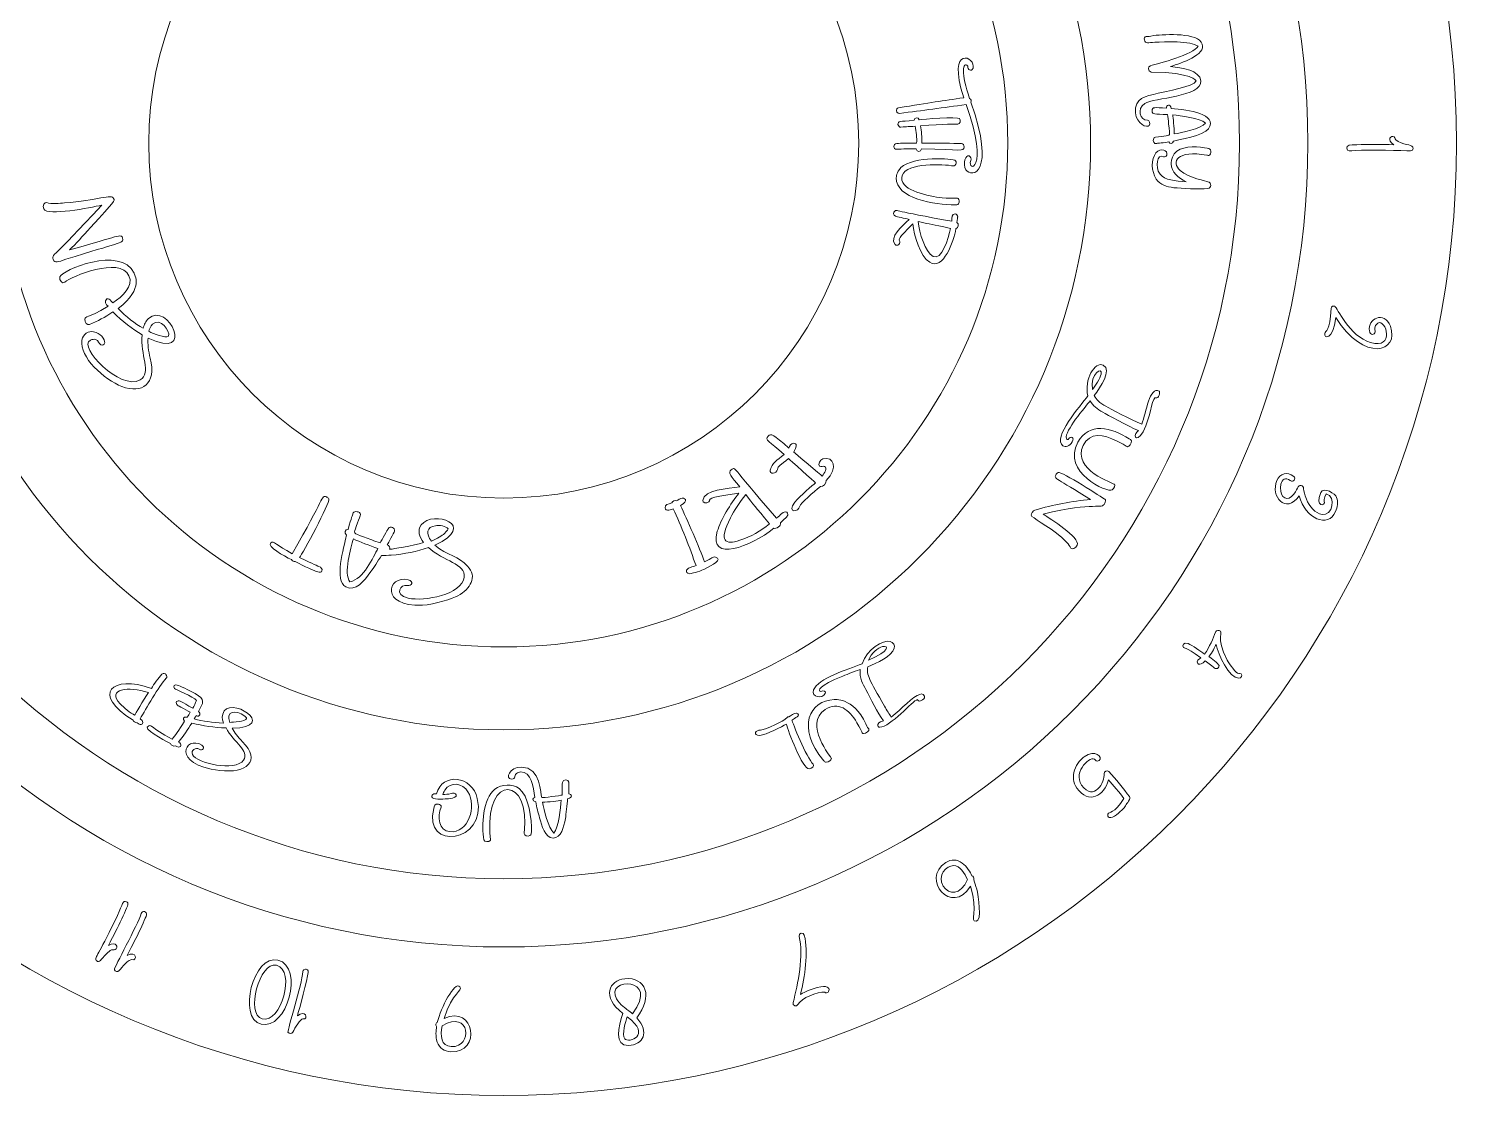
# Model space of a CAD drawing. Header units: inches. Extents: x -0.3 to 23.3, y -0.9 to 8.7.
# Drawn here: x 6.91 to 12.22, y 0.45 to 4.42 of the extents above; entities that cross this region are included whole.
import ezdxf

# ---------------------------------------------------------------- set-up
doc = ezdxf.new("R2010")
doc.units = ezdxf.units.IN
doc.header["$MEASUREMENT"] = 0
doc.layers.add('_U+0421_U+043B_U+043E_U+0439 1', color=7, linetype='Continuous')

msp = doc.modelspace()

# ---------------------------------------------------------------- linework, layer by layer
at = {"layer": '_U+0421_U+043B_U+043E_U+0439 1', "color": 1, "lineweight": 9, "true_color": 0xff0000}
for points in [[(8.6736, 0.4486), (6.7194, 0.4486), (5.1292, 2.0389), (5.1292, 3.9931), (5.1292, 5.9472), (6.7194, 7.5375), (8.6736, 7.5375), (10.6278, 7.5375), (12.2181, 5.9472), (12.2181, 3.9931), (12.2181, 2.0389), (10.6278, 0.4486), (8.6736, 0.4486)], [(8.6736, 6.9847), (7.0236, 6.9847), (5.6819, 5.6431), (5.6819, 3.9931), (5.6819, 2.3431), (7.0236, 1.0014), (8.6736, 1.0014), (10.3236, 1.0014), (11.6653, 2.3431), (11.6653, 3.9931), (11.6653, 5.6431), (10.3236, 6.9847), (8.6736, 6.9847)], [(8.6736, 1.2556), (7.1639, 1.2556), (5.9361, 2.4833), (5.9361, 3.9931), (5.9361, 5.5028), (7.1639, 6.7306), (8.6736, 6.7306), (10.1833, 6.7306), (11.4111, 5.5028), (11.4111, 3.9931), (11.4111, 2.4833), (10.1833, 1.2556), (8.6736, 1.2556)], [(8.6736, 6.1764), (7.4694, 6.1764), (6.4903, 5.1972), (6.4903, 3.9931), (6.4903, 2.7889), (7.4694, 1.8097), (8.6736, 1.8097), (9.8778, 1.8097), (10.8569, 2.7889), (10.8569, 3.9931), (10.8569, 5.1972), (9.8778, 6.1764), (8.6736, 6.1764)], [(8.6736, 2.1181), (7.6403, 2.1181), (6.7986, 2.9597), (6.7986, 3.9931), (6.7986, 5.0264), (7.6403, 5.8681), (8.6736, 5.8681), (9.7069, 5.8681), (10.5486, 5.0264), (10.5486, 3.9931), (10.5486, 2.9597), (9.7069, 2.1181), (8.6736, 2.1181)], [(8.6736, 5.3139), (7.9444, 5.3139), (7.3528, 4.7208), (7.3528, 3.9931), (7.3528, 3.2653), (7.9458, 2.6722), (8.6736, 2.6722), (9.4028, 2.6722), (9.9944, 3.2653), (9.9944, 3.9931), (9.9944, 4.7208), (9.4028, 5.3139), (8.6736, 5.3139)]]:
    msp.add_open_spline(points, degree=3, knots=[0, 0, 0, 0, 1, 1, 1, 2, 2, 2, 3, 3, 3, 4, 4, 4, 4], dxfattribs=at)
at = {"layer": '_U+0421_U+043B_U+043E_U+0439 1', "lineweight": 0}
for points, knots in [([(10.4069, 4.1597), (10.3736, 4.2528), (10.3819, 4.3014), (10.4, 4.2806), (10.3972, 4.2667), (10.4139, 4.2583), (10.4194, 4.2722), (10.4333, 4.3139), (10.3194, 4.3653), (10.3847, 4.1625), (10.3056, 4.1514), (10.2625, 4.1444), (10.1417, 4.125), (10.1389, 4.125), (10.1375, 4.1236), (10.1361, 4.1208), (10.1306, 4.1125), (10.1389, 4.1028), (10.1458, 4.1042), (10.2333, 4.1153), (10.3069, 4.125), (10.3944, 4.1375), (10.4833, 3.8833), (10.3958, 3.8861), (10.4111, 3.9292), (10.4139, 3.9361), (10.4111, 3.9431), (10.4056, 3.9458), (10.3917, 3.9528), (10.3806, 3.9167), (10.3931, 3.8944), (10.4139, 3.8625), (10.5069, 3.8792), (10.4111, 4.1458), (10.4139, 4.15), (10.4125, 4.1569), (10.4069, 4.1597)], [0, 0, 0, 0, 1, 1, 1, 2, 2, 2, 3, 3, 3, 4, 4, 4, 5, 5, 5, 6, 6, 6, 7, 7, 7, 8, 8, 8, 9, 9, 9, 10, 10, 10, 11, 11, 11, 12, 12, 12, 12]), ([(11.0639, 4.3903), (11.0583, 4.3903), (11.0556, 4.3833), (11.0569, 4.3778), (11.0597, 4.3625), (11.0708, 4.3681), (11.0958, 4.3694), (11.1306, 4.3708), (11.2306, 4.375), (11.2569, 4.3542), (11.2389, 4.325), (11.1125, 4.2889), (11.0792, 4.2819), (11.0694, 4.2792), (11.0708, 4.2597), (11.0819, 4.2583), (11.2375, 4.2569), (11.2486, 4.225), (11.25, 4.225), (11.2403, 4.2042), (11.1333, 4.1847), (11.1083, 4.1792), (11.0597, 4.1681), (11.0208, 4.1625), (11.0236, 4.1069), (11.0278, 4.0639), (11.0681, 4.0486), (11.075, 4.0597), (11.0792, 4.0667), (11.0764, 4.0792), (11.0681, 4.0792), (11.0431, 4.0778), (11.0264, 4.1208), (11.0583, 4.1417), (11.0917, 4.1625), (11.2708, 4.1653), (11.2667, 4.225), (11.2639, 4.2653), (11.1972, 4.2736), (11.1542, 4.2792), (11.1944, 4.2917), (11.2875, 4.3222), (11.2722, 4.3625), (11.2597, 4.4056), (11.1361, 4.3986), (11.0917, 4.3944), (11.075, 4.3903), (11.0722, 4.3903), (11.0639, 4.3903)], [0, 0, 0, 0, 1, 1, 1, 2, 2, 2, 3, 3, 3, 4, 4, 4, 5, 5, 5, 6, 6, 6, 7, 7, 7, 8, 8, 8, 9, 9, 9, 10, 10, 10, 11, 11, 11, 12, 12, 12, 13, 13, 13, 14, 14, 14, 15, 15, 15, 16, 16, 16, 16]), ([(10.1681, 3.9931), (10.1806, 3.9931), (10.1958, 3.9931), (10.2097, 3.9931), (10.2111, 4.0139), (10.2083, 4.0361), (10.2042, 4.0569), (10.1792, 4.0542), (10.1764, 4.0556), (10.1514, 4.0528), (10.1458, 4.0528), (10.1417, 4.0569), (10.1403, 4.0625), (10.1417, 4.0778), (10.1444, 4.0722), (10.2, 4.0792), (10.2014, 4.0903), (10.2153, 4.0917), (10.2194, 4.0806), (10.2306, 4.0819), (10.3625, 4.0931), (10.3694, 4.0847), (10.375, 4.0778), (10.3708, 4.0639), (10.3625, 4.0639), (10.3556, 4.0639), (10.3139, 4.0653), (10.2236, 4.0583), (10.2278, 4.0389), (10.2292, 4.0153), (10.2292, 3.9931), (10.3208, 3.9944), (10.3625, 3.9917), (10.3764, 3.9917), (10.3833, 3.9917), (10.3861, 3.9861), (10.3861, 3.9792), (10.3847, 3.9597), (10.3778, 3.9708), (10.2278, 3.9722), (10.2264, 3.9583), (10.2083, 3.9597), (10.2083, 3.9722), (10.1875, 3.9722), (10.1556, 3.9722), (10.1347, 3.9708), (10.1292, 3.9708), (10.125, 3.975), (10.125, 3.9806), (10.125, 3.9944), (10.1403, 3.9931), (10.1681, 3.9931)], [0, 0, 0, 0, 1, 1, 1, 2, 2, 2, 3, 3, 3, 4, 4, 4, 5, 5, 5, 6, 6, 6, 7, 7, 7, 8, 8, 8, 9, 9, 9, 10, 10, 10, 11, 11, 11, 12, 12, 12, 13, 13, 13, 14, 14, 14, 15, 15, 15, 16, 16, 16, 17, 17, 17, 17]), ([(11.1472, 4.0653), (11.1458, 4.0792), (11.1444, 4.0903), (11.1431, 4.1), (11.0944, 4.1028), (11.0861, 4.0986), (11.0861, 4.1139), (11.0861, 4.1292), (11.0944, 4.1264), (11.1389, 4.1236), (11.1389, 4.1361), (11.1528, 4.1431), (11.1569, 4.1222), (11.2208, 4.1181), (11.3319, 4.1014), (11.2958, 4.0472), (11.2764, 4.0208), (11.1819, 4.0056), (11.1653, 4.0014), (11.1625, 3.9903), (11.1514, 3.9903), (11.1486, 3.9986), (11.1111, 3.9917), (11.1083, 3.9944), (11.1, 3.9917), (11.0944, 3.9889), (11.0861, 4.0014), (11.0917, 4.0111), (11.0944, 4.0167), (11.0944, 4.0139), (11.1292, 4.0194), (11.1556, 4.025), (11.1528, 4.0139), (11.1472, 4.0653)], [0, 0, 0, 0, 1, 1, 1, 2, 2, 2, 3, 3, 3, 4, 4, 4, 5, 5, 5, 6, 6, 6, 7, 7, 7, 8, 8, 8, 9, 9, 9, 10, 10, 10, 11, 11, 11, 11]), ([(11.1625, 4.0986), (11.1639, 4.0889), (11.1681, 4.05), (11.1681, 4.0278), (11.1944, 4.0319), (11.2667, 4.0472), (11.2847, 4.0681), (11.2639, 4.0875), (11.1903, 4.0958), (11.1625, 4.0986)], [0, 0, 0, 0, 1, 1, 1, 2, 2, 2, 3, 3, 3, 3]), ([(12.0014, 4), (11.9847, 4.0097), (11.9931, 4.0111), (11.9861, 4.0167), (11.975, 4.025), (11.9569, 4.0056), (11.9847, 3.9875), (11.9403, 3.9889), (11.8917, 3.9889), (11.8472, 3.9875), (11.8208, 3.9875), (11.8097, 3.9861), (11.8097, 3.975), (11.8097, 3.9597), (11.8236, 3.9653), (11.8417, 3.9667), (11.8944, 3.9694), (12.0208, 3.9653), (12.0472, 3.9653), (12.0528, 3.9653), (12.0569, 3.9694), (12.0569, 3.9736), (12.0569, 3.9903), (12.0319, 3.9833), (12.0014, 4)], [0, 0, 0, 0, 1, 1, 1, 2, 2, 2, 3, 3, 3, 4, 4, 4, 5, 5, 5, 6, 6, 6, 7, 7, 7, 8, 8, 8, 8]), ([(10.3389, 3.9097), (10.3444, 3.9097), (10.3472, 3.9069), (10.3528, 3.9111), (10.3569, 3.9153), (10.3583, 3.9236), (10.3542, 3.9278), (10.3472, 3.9375), (10.1972, 3.9458), (10.1514, 3.9028), (10.1333, 3.8847), (10.1347, 3.8667), (10.1333, 3.8639), (10.1319, 3.7889), (10.2778, 3.7625), (10.3528, 3.7639), (10.3583, 3.7653), (10.3611, 3.7625), (10.3653, 3.7681), (10.3708, 3.775), (10.3681, 3.7847), (10.3639, 3.7875), (10.3583, 3.7903), (10.3514, 3.7861), (10.3042, 3.7903), (10.2556, 3.7958), (10.1528, 3.8153), (10.1542, 3.8639), (10.1556, 3.9194), (10.2903, 3.9167), (10.3389, 3.9097)], [0, 0, 0, 0, 1, 1, 1, 2, 2, 2, 3, 3, 3, 4, 4, 4, 5, 5, 5, 6, 6, 6, 7, 7, 7, 8, 8, 8, 9, 9, 9, 10, 10, 10, 10]), ([(11.2931, 3.825), (11.3069, 3.8264), (11.3083, 3.8458), (11.2931, 3.85), (11.2903, 3.8514), (11.2222, 3.8639), (11.1903, 3.8917), (11.1542, 3.9236), (11.1792, 3.9694), (11.2889, 3.9486), (11.2931, 3.9486), (11.2958, 3.9458), (11.3, 3.95), (11.3042, 3.9542), (11.3056, 3.9625), (11.3028, 3.9681), (11.3, 3.9736), (11.2958, 3.9736), (11.2806, 3.9764), (11.2444, 3.9819), (11.1903, 3.9833), (11.1681, 3.9542), (11.1556, 3.9375), (11.1569, 3.9181), (11.1569, 3.9167), (11.1569, 3.8847), (11.1833, 3.8653), (11.2125, 3.85), (11.1708, 3.8528), (11.1333, 3.8556), (11.1153, 3.8778), (11.0944, 3.9042), (11.1056, 3.9569), (11.1278, 3.9431), (11.1333, 3.9403), (11.1375, 3.9444), (11.1403, 3.9486), (11.1458, 3.9667), (11.1181, 3.9792), (11.1, 3.9569), (11.0819, 3.9333), (11.0819, 3.8889), (11.1014, 3.8597), (11.1167, 3.8375), (11.1389, 3.8319), (11.1667, 3.8278), (11.1958, 3.825), (11.2611, 3.8208), (11.2931, 3.825)], [0, 0, 0, 0, 1, 1, 1, 2, 2, 2, 3, 3, 3, 4, 4, 4, 5, 5, 5, 6, 6, 6, 7, 7, 7, 8, 8, 8, 9, 9, 9, 10, 10, 10, 11, 11, 11, 12, 12, 12, 13, 13, 13, 14, 14, 14, 15, 15, 15, 16, 16, 16, 16]), ([(7.2556, 3.6389), (7.25, 3.6583), (7.2472, 3.6486), (7.0583, 3.5958), (7.0819, 3.6194), (7.1056, 3.6458), (7.1361, 3.6792), (7.2292, 3.7819), (7.2264, 3.7778), (7.2222, 3.7875), (7.2167, 3.8056), (7.1611, 3.7806), (7.0389, 3.7708), (7.0236, 3.7694), (6.9889, 3.7667), (6.9736, 3.7722), (6.9639, 3.7764), (6.9569, 3.7597), (6.9625, 3.7486), (6.975, 3.7208), (7.1375, 3.7542), (7.1778, 3.7625), (6.9931, 3.5611), (6.9903, 3.5792), (6.9972, 3.5611), (7.0042, 3.5444), (7.0153, 3.5514), (7.0444, 3.5611), (7.2403, 3.6236), (7.2611, 3.6208), (7.2556, 3.6389)], [0, 0, 0, 0, 1, 1, 1, 2, 2, 2, 3, 3, 3, 4, 4, 4, 5, 5, 5, 6, 6, 6, 7, 7, 7, 8, 8, 8, 9, 9, 9, 10, 10, 10, 10]), ([(10.2583, 3.55), (10.2222, 3.5722), (10.2, 3.6514), (10.1958, 3.6931), (10.1361, 3.6375), (10.1458, 3.6333), (10.1444, 3.6319), (10.1542, 3.6208), (10.1375, 3.6069), (10.1292, 3.6167), (10.1069, 3.6431), (10.1556, 3.6833), (10.1819, 3.7097), (10.1625, 3.7139), (10.1375, 3.7194), (10.1306, 3.7222), (10.1222, 3.725), (10.1222, 3.7361), (10.1292, 3.7417), (10.1347, 3.7458), (10.1236, 3.7417), (10.3403, 3.7028), (10.3417, 3.7181), (10.3403, 3.7292), (10.3528, 3.7306), (10.3583, 3.7306), (10.3625, 3.725), (10.3625, 3.7194), (10.3625, 3.7194), (10.3611, 3.7083), (10.3597, 3.6986), (10.3681, 3.6944), (10.3653, 3.6778), (10.3556, 3.675), (10.3486, 3.6264), (10.3083, 3.5194), (10.2583, 3.55)], [0, 0, 0, 0, 1, 1, 1, 2, 2, 2, 3, 3, 3, 4, 4, 4, 5, 5, 5, 6, 6, 6, 7, 7, 7, 8, 8, 8, 9, 9, 9, 10, 10, 10, 11, 11, 11, 12, 12, 12, 12]), ([(10.3361, 3.6764), (10.2611, 3.6917), (10.2667, 3.6903), (10.2153, 3.7014), (10.2194, 3.6597), (10.2417, 3.5889), (10.2708, 3.5722), (10.3014, 3.5542), (10.3292, 3.6403), (10.3361, 3.6764)], [0, 0, 0, 0, 1, 1, 1, 2, 2, 2, 3, 3, 3, 3]), ([(7.3208, 3.1125), (7.3653, 3.1389), (7.3194, 3.2056), (7.3278, 3.2806), (7.2917, 3.3014), (7.2542, 3.3292), (7.2194, 3.3653), (7.1889, 3.3444), (7.1639, 3.3319), (7.1319, 3.3181), (7.125, 3.3153), (7.1125, 3.325), (7.1153, 3.3389), (7.1181, 3.3514), (7.1181, 3.3375), (7.2014, 3.3861), (7.1917, 3.3958), (7.1917, 3.3986), (7.1917, 3.4014), (7.1917, 3.4083), (7.1944, 3.4153), (7.2014, 3.4139), (7.2083, 3.4125), (7.2097, 3.4097), (7.2194, 3.3986), (7.2542, 3.4236), (7.2972, 3.4611), (7.2792, 3.5), (7.2444, 3.5736), (7.0639, 3.4958), (7.0403, 3.4764), (7.0306, 3.4681), (7.0194, 3.4833), (7.0222, 3.4958), (7.0264, 3.5194), (7.2486, 3.6139), (7.2986, 3.5097), (7.2972, 3.5056), (7.3389, 3.4542), (7.2389, 3.3778), (7.2681, 3.3472), (7.3014, 3.3222), (7.3319, 3.3042), (7.3361, 3.3181), (7.3403, 3.3306), (7.3514, 3.3403), (7.4236, 3.4083), (7.5333, 3.1792), (7.35, 3.2681), (7.3486, 3.2458), (7.3514, 3.2208), (7.3583, 3.1931), (7.3819, 3.0958), (7.3292, 3.0597), (7.2528, 3.0875), (7.1875, 3.1125), (7.0931, 3.1986), (7.1042, 3.2597), (7.1083, 3.2847), (7.1292, 3.2944), (7.1472, 3.2917), (7.1736, 3.2875), (7.1903, 3.2639), (7.1889, 3.25), (7.1875, 3.2417), (7.1806, 3.2403), (7.175, 3.2431), (7.1653, 3.2472), (7.1681, 3.2597), (7.1542, 3.2625), (7.1486, 3.2639), (7.1431, 3.2639), (7.1361, 3.2597), (7.0861, 3.2375), (7.2472, 3.0694), (7.3208, 3.1125)], [0, 0, 0, 0, 1, 1, 1, 2, 2, 2, 3, 3, 3, 4, 4, 4, 5, 5, 5, 6, 6, 6, 7, 7, 7, 8, 8, 8, 9, 9, 9, 10, 10, 10, 11, 11, 11, 12, 12, 12, 13, 13, 13, 14, 14, 14, 15, 15, 15, 16, 16, 16, 17, 17, 17, 18, 18, 18, 19, 19, 19, 20, 20, 20, 21, 21, 21, 22, 22, 22, 23, 23, 23, 24, 24, 24, 25, 25, 25, 25]), ([(7.3528, 3.2931), (7.3708, 3.2833), (7.4139, 3.2667), (7.4264, 3.275), (7.4333, 3.2944), (7.3944, 3.3472), (7.3667, 3.3194), (7.3597, 3.3125), (7.3542, 3.2986), (7.3528, 3.2931)], [0, 0, 0, 0, 1, 1, 1, 2, 2, 2, 3, 3, 3, 3]), ([(11.8944, 3.2944), (11.8958, 3.2903), (11.8958, 3.2889), (11.8958, 3.2889), (11.9014, 3.275), (11.9181, 3.2833), (11.9153, 3.2944), (11.9153, 3.2986), (11.9097, 3.3125), (11.925, 3.3236), (11.9569, 3.3417), (11.9903, 3.2236), (11.8986, 3.2514), (11.8194, 3.275), (11.7736, 3.3819), (11.7653, 3.3861), (11.7611, 3.3889), (11.7514, 3.3861), (11.7514, 3.3778), (11.7486, 3.2917), (11.7306, 3.2958), (11.7278, 3.2847), (11.7236, 3.2653), (11.7583, 3.2583), (11.7694, 3.3444), (11.8736, 3.1764), (12.0083, 3.2139), (11.9722, 3.3125), (11.95, 3.3708), (11.8861, 3.3403), (11.8944, 3.2944)], [0, 0, 0, 0, 1, 1, 1, 2, 2, 2, 3, 3, 3, 4, 4, 4, 5, 5, 5, 6, 6, 6, 7, 7, 7, 8, 8, 8, 9, 9, 9, 10, 10, 10, 10]), ([(11.1, 3.0458), (11.0875, 3.0528), (11.0819, 2.9889), (11.0625, 2.9417), (11.0333, 2.8694), (11.0111, 2.9014), (11.0306, 2.9194), (11.0319, 2.9208), (11.0333, 2.9222), (11.0347, 2.9236), (10.9972, 2.9389), (10.9167, 2.9847), (10.9028, 2.9917), (10.8819, 3.0028), (10.8653, 3.0167), (10.8556, 3.0347), (10.8361, 3.0097), (10.7597, 2.9222), (10.7667, 2.8944), (10.7681, 2.8903), (10.7708, 2.8889), (10.7736, 2.8903), (10.7819, 2.9056), (10.7986, 2.8986), (10.7889, 2.8819), (10.7792, 2.8639), (10.7625, 2.8611), (10.7542, 2.8667), (10.7125, 2.8958), (10.8194, 3.0167), (10.8472, 3.0528), (10.8306, 3.1125), (10.8736, 3.1833), (10.9042, 3.1667), (10.9375, 3.1486), (10.8931, 3.0847), (10.8708, 3.0542), (10.8778, 3.0389), (10.8903, 3.025), (10.9139, 3.0139), (10.9306, 3.0056), (11.0056, 2.9639), (11.0472, 2.9472), (11.0639, 2.9931), (11.0764, 3.0889), (11.1125, 3.0708), (11.1167, 3.0694), (11.1111, 3.0403), (11.1, 3.0458)], [0, 0, 0, 0, 1, 1, 1, 2, 2, 2, 3, 3, 3, 4, 4, 4, 5, 5, 5, 6, 6, 6, 7, 7, 7, 8, 8, 8, 9, 9, 9, 10, 10, 10, 11, 11, 11, 12, 12, 12, 13, 13, 13, 14, 14, 14, 15, 15, 15, 16, 16, 16, 16]), ([(10.8639, 3.0764), (10.8736, 3.0889), (10.8931, 3.1181), (10.8958, 3.1333), (10.9028, 3.1639), (10.8542, 3.1361), (10.8639, 3.0764)], [0, 0, 0, 0, 1, 1, 1, 2, 2, 2, 2]), ([(11, 2.8931), (10.9347, 2.9361), (10.85, 2.9556), (10.8097, 2.8806), (10.7486, 2.7681), (10.9194, 2.6903), (10.9375, 2.7028), (10.9458, 2.7097), (10.9486, 2.7208), (10.9458, 2.7236), (10.9444, 2.7264), (10.7861, 2.7778), (10.8292, 2.8681), (10.8542, 2.9194), (10.9042, 2.9097), (10.9556, 2.8847), (10.9958, 2.8653), (10.9917, 2.8597), (10.9986, 2.8653), (11.0069, 2.8708), (11.0125, 2.8847), (11.0056, 2.8903), (11.0042, 2.8903), (11, 2.8917), (11, 2.8931)], [0, 0, 0, 0, 1, 1, 1, 2, 2, 2, 3, 3, 3, 4, 4, 4, 5, 5, 5, 6, 6, 6, 7, 7, 7, 8, 8, 8, 8]), ([(9.7569, 2.6569), (9.725, 2.6153), (9.7708, 2.6194), (9.775, 2.6417), (9.7764, 2.6528), (9.8264, 2.6944), (9.8514, 2.7153), (9.8625, 2.7139), (9.875, 2.7278), (9.8736, 2.7375), (9.9181, 2.7861), (9.9014, 2.8292), (9.8611, 2.8181), (9.85, 2.8153), (9.8417, 2.7972), (9.8486, 2.7917), (9.8542, 2.7861), (9.8611, 2.7944), (9.8667, 2.7903), (9.8792, 2.7833), (9.8667, 2.7653), (9.8583, 2.7542), (9.8569, 2.7556), (9.7542, 2.8417), (9.7528, 2.8431), (9.7556, 2.8486), (9.7653, 2.8653), (9.7611, 2.8722), (9.7583, 2.8764), (9.7514, 2.8764), (9.7528, 2.8764), (9.7417, 2.8764), (9.7375, 2.8653), (9.7347, 2.8583), (9.6764, 2.9083), (9.6681, 2.9153), (9.6569, 2.9028), (9.6569, 2.9028), (9.6583, 2.9014), (9.6583, 2.9014), (9.6583, 2.9014), (9.6569, 2.9028), (9.6569, 2.9028), (9.6431, 2.8875), (9.6611, 2.8861), (9.7167, 2.8347), (9.6889, 2.8125), (9.6722, 2.8028), (9.6653, 2.7764), (9.6611, 2.7597), (9.6875, 2.7611), (9.6917, 2.7792), (9.6944, 2.7917), (9.7028, 2.7944), (9.7333, 2.8194), (9.7347, 2.8181), (9.8319, 2.7306), (9.8333, 2.7292), (9.8236, 2.7194), (9.7764, 2.6819), (9.7569, 2.6569)], [0, 0, 0, 0, 1, 1, 1, 2, 2, 2, 3, 3, 3, 4, 4, 4, 5, 5, 5, 6, 6, 6, 7, 7, 7, 8, 8, 8, 9, 9, 9, 10, 10, 10, 11, 11, 11, 12, 12, 12, 13, 13, 13, 14, 14, 14, 15, 15, 15, 16, 16, 16, 17, 17, 17, 18, 18, 18, 19, 19, 19, 20, 20, 20, 20]), ([(9.6778, 2.5597), (9.5931, 2.4917), (9.4347, 2.4306), (9.4681, 2.5486), (9.4806, 2.5917), (9.5181, 2.6528), (9.5486, 2.6903), (9.4194, 2.6736), (9.4458, 2.6681), (9.4361, 2.6583), (9.4278, 2.65), (9.4125, 2.6542), (9.4139, 2.6639), (9.4194, 2.7042), (9.5069, 2.7069), (9.5514, 2.7139), (9.5194, 2.7542), (9.5056, 2.7667), (9.5194, 2.7778), (9.5417, 2.7861), (9.5069, 2.8042), (9.6889, 2.5972), (9.7028, 2.6097), (9.7139, 2.625), (9.7264, 2.6194), (9.7292, 2.6181), (9.7306, 2.6153), (9.7306, 2.6111), (9.7292, 2.6056), (9.7264, 2.6014), (9.7028, 2.5806), (9.7042, 2.575), (9.7, 2.5681), (9.6958, 2.5653), (9.6958, 2.5653), (9.6944, 2.5667), (9.6944, 2.5667), (9.6944, 2.5667), (9.6944, 2.5667), (9.6944, 2.5667), (9.6944, 2.5667), (9.6958, 2.5653), (9.6958, 2.5653), (9.6889, 2.5597), (9.6833, 2.5583), (9.6778, 2.5597)], [0, 0, 0, 0, 1, 1, 1, 2, 2, 2, 3, 3, 3, 4, 4, 4, 5, 5, 5, 6, 6, 6, 7, 7, 7, 8, 8, 8, 9, 9, 9, 10, 10, 10, 11, 11, 11, 12, 12, 12, 13, 13, 13, 14, 14, 14, 15, 15, 15, 15]), ([(10.8069, 2.4972), (10.8181, 2.5264), (10.7069, 2.5958), (10.6806, 2.6125), (10.8764, 2.6611), (10.8972, 2.6278), (10.9097, 2.6528), (10.9125, 2.6583), (10.9139, 2.6653), (10.9097, 2.6681), (10.9042, 2.6722), (10.7472, 2.7736), (10.7361, 2.7681), (10.7333, 2.7667), (10.7306, 2.7639), (10.7292, 2.7611), (10.7167, 2.7417), (10.7306, 2.7486), (10.8569, 2.6667), (10.7875, 2.6611), (10.7181, 2.6472), (10.65, 2.6278), (10.6417, 2.625), (10.6361, 2.6139), (10.6361, 2.6083), (10.6361, 2.6), (10.6972, 2.5708), (10.75, 2.525), (10.7597, 2.5167), (10.7792, 2.4986), (10.7833, 2.4861), (10.7875, 2.4778), (10.8014, 2.4861), (10.8069, 2.4972)], [0, 0, 0, 0, 1, 1, 1, 2, 2, 2, 3, 3, 3, 4, 4, 4, 5, 5, 5, 6, 6, 6, 7, 7, 7, 8, 8, 8, 9, 9, 9, 10, 10, 10, 11, 11, 11, 11]), ([(11.7139, 2.6931), (11.6889, 2.6361), (11.7333, 2.6417), (11.7264, 2.6611), (11.7264, 2.6694), (11.7264, 2.6722), (11.7319, 2.6861), (11.7333, 2.6875), (11.7333, 2.6889), (11.7347, 2.6875), (11.7722, 2.6792), (11.7569, 2.6042), (11.7181, 2.6111), (11.6917, 2.6153), (11.6708, 2.6417), (11.6597, 2.6681), (11.6444, 2.7028), (11.6542, 2.7181), (11.6403, 2.7194), (11.6264, 2.7222), (11.6306, 2.7028), (11.6042, 2.6778), (11.5819, 2.6569), (11.5556, 2.6861), (11.5653, 2.7236), (11.5694, 2.7417), (11.5819, 2.7514), (11.6, 2.7375), (11.6111, 2.7292), (11.6222, 2.7458), (11.6125, 2.7528), (11.5875, 2.7722), (11.5625, 2.7639), (11.55, 2.7375), (11.525, 2.6792), (11.5819, 2.6097), (11.6333, 2.6806), (11.6542, 2.5958), (11.7417, 2.5583), (11.7681, 2.6222), (11.775, 2.6389), (11.7792, 2.6569), (11.7722, 2.675), (11.7681, 2.6875), (11.7236, 2.7167), (11.7139, 2.6931)], [0, 0, 0, 0, 1, 1, 1, 2, 2, 2, 3, 3, 3, 4, 4, 4, 5, 5, 5, 6, 6, 6, 7, 7, 7, 8, 8, 8, 9, 9, 9, 10, 10, 10, 11, 11, 11, 12, 12, 12, 13, 13, 13, 14, 14, 14, 15, 15, 15, 15]), ([(8.0222, 2.6694), (8.0208, 2.6722), (8.0181, 2.675), (8.0153, 2.6764), (8.0153, 2.6764), (8.0139, 2.675), (8.0139, 2.675), (8.0139, 2.675), (8.0139, 2.6764), (8.0139, 2.6764), (7.9944, 2.6847), (8.0083, 2.675), (7.8861, 2.4653), (7.8264, 2.4972), (7.8181, 2.5153), (7.8069, 2.5056), (7.7917, 2.4917), (7.8556, 2.4569), (7.8833, 2.4431), (7.8875, 2.4389), (7.8931, 2.4361), (7.8972, 2.4361), (7.9319, 2.4181), (7.9694, 2.4014), (7.9819, 2.3972), (7.9875, 2.3958), (7.9958, 2.3958), (7.9972, 2.4014), (8, 2.4083), (7.9931, 2.4139), (7.9861, 2.4181), (7.9833, 2.4194), (7.9819, 2.4194), (7.9819, 2.4194), (7.9681, 2.425), (7.9319, 2.4417), (7.9139, 2.4514), (7.9236, 2.4639), (8.0292, 2.6542), (8.0222, 2.6694)], [0, 0, 0, 0, 1, 1, 1, 2, 2, 2, 3, 3, 3, 4, 4, 4, 5, 5, 5, 6, 6, 6, 7, 7, 7, 8, 8, 8, 9, 9, 9, 10, 10, 10, 11, 11, 11, 12, 12, 12, 13, 13, 13, 13]), ([(9.4611, 2.4528), (9.45, 2.4542), (9.45, 2.4486), (9.4208, 2.4347), (9.4014, 2.4861), (9.3556, 2.5958), (9.3306, 2.6444), (9.3667, 2.6625), (9.3444, 2.6764), (9.3319, 2.6708), (9.3319, 2.6708), (9.3222, 2.6653), (9.3167, 2.6625), (9.3097, 2.6653), (9.3014, 2.6611), (9.2986, 2.6542), (9.2861, 2.65), (9.2722, 2.6486), (9.2736, 2.6361), (9.275, 2.6208), (9.2986, 2.6306), (9.3042, 2.6319), (9.3333, 2.5722), (9.3667, 2.4833), (9.3889, 2.4208), (9.3819, 2.4181), (9.375, 2.4167), (9.3681, 2.4139), (9.3472, 2.4097), (9.3486, 2.3861), (9.3722, 2.3917), (9.375, 2.3917), (9.4139, 2.4028), (9.4208, 2.4083), (9.4486, 2.4222), (9.4903, 2.4431), (9.4611, 2.4528)], [0, 0, 0, 0, 1, 1, 1, 2, 2, 2, 3, 3, 3, 4, 4, 4, 5, 5, 5, 6, 6, 6, 7, 7, 7, 8, 8, 8, 9, 9, 9, 10, 10, 10, 11, 11, 11, 12, 12, 12, 12]), ([(9.6625, 2.5764), (9.6069, 2.6431), (9.6042, 2.6458), (9.5736, 2.6861), (9.5514, 2.6569), (9.5306, 2.625), (9.5167, 2.5986), (9.4722, 2.5097), (9.4972, 2.4972), (9.5514, 2.5153), (9.5931, 2.5278), (9.6292, 2.55), (9.6625, 2.5764)], [0, 0, 0, 0, 1, 1, 1, 2, 2, 2, 3, 3, 3, 4, 4, 4, 4]), ([(8.5028, 2.3083), (8.4847, 2.2986), (8.4167, 2.2764), (8.3708, 2.2736), (8.2111, 2.2667), (8.2403, 2.3861), (8.3181, 2.3681), (8.3403, 2.3625), (8.3319, 2.3431), (8.3139, 2.3472), (8.2903, 2.3528), (8.2625, 2.3125), (8.3181, 2.3), (8.3778, 2.2861), (8.5181, 2.3139), (8.5264, 2.3778), (8.5333, 2.4292), (8.4486, 2.4361), (8.3931, 2.4889), (8.3514, 2.4736), (8.3042, 2.4639), (8.2542, 2.4597), (8.2458, 2.4597), (8.225, 2.4583), (8.225, 2.4583), (8.225, 2.4583), (8.2222, 2.4583), (8.2181, 2.4583), (8.2056, 2.4375), (8.1889, 2.4111), (8.1792, 2.3986), (8.1528, 2.3625), (8.1222, 2.3236), (8.0861, 2.3417), (8.0417, 2.3639), (8.0778, 2.4861), (8.0889, 2.5347), (8.0778, 2.5431), (8.0833, 2.5556), (8.0944, 2.5556), (8.1069, 2.6028), (8.1111, 2.6056), (8.1125, 2.6153), (8.1125, 2.6181), (8.1181, 2.6222), (8.1222, 2.6222), (8.1264, 2.6222), (8.1292, 2.6208), (8.1319, 2.6208), (8.1486, 2.6139), (8.1361, 2.6056), (8.125, 2.5667), (8.1167, 2.5389), (8.1083, 2.5444), (8.1556, 2.5264), (8.1722, 2.5208), (8.1917, 2.5125), (8.2139, 2.5056), (8.2194, 2.5167), (8.2417, 2.5542), (8.2431, 2.5583), (8.2514, 2.5722), (8.2708, 2.5611), (8.2667, 2.5486), (8.2653, 2.5444), (8.2431, 2.5028), (8.2403, 2.4986), (8.2472, 2.4958), (8.2514, 2.4875), (8.2486, 2.4819), (8.2486, 2.4819), (8.2542, 2.4819), (8.2542, 2.4819), (8.2542, 2.4819), (8.3389, 2.4944), (8.375, 2.5069), (8.3611, 2.5278), (8.35, 2.5514), (8.3667, 2.5722), (8.4097, 2.6306), (8.5819, 2.5708), (8.4167, 2.4972), (8.4639, 2.4569), (8.5069, 2.4556), (8.5389, 2.4194), (8.5764, 2.3792), (8.55, 2.3347), (8.5028, 2.3083)], [0, 0, 0, 0, 1, 1, 1, 2, 2, 2, 3, 3, 3, 4, 4, 4, 5, 5, 5, 6, 6, 6, 7, 7, 7, 8, 8, 8, 9, 9, 9, 10, 10, 10, 11, 11, 11, 12, 12, 12, 13, 13, 13, 14, 14, 14, 15, 15, 15, 16, 16, 16, 17, 17, 17, 18, 18, 18, 19, 19, 19, 20, 20, 20, 21, 21, 21, 22, 22, 22, 23, 23, 23, 24, 24, 24, 25, 25, 25, 26, 26, 26, 27, 27, 27, 28, 28, 28, 29, 29, 29, 29]), ([(8.4042, 2.5125), (8.4264, 2.5222), (8.4431, 2.5319), (8.4528, 2.5403), (8.4639, 2.5514), (8.4667, 2.5556), (8.4667, 2.5583), (8.4597, 2.5681), (8.4333, 2.5722), (8.4194, 2.5694), (8.3861, 2.5653), (8.3833, 2.5389), (8.4042, 2.5125)], [0, 0, 0, 0, 1, 1, 1, 2, 2, 2, 3, 3, 3, 4, 4, 4, 4]), ([(8.2056, 2.4847), (8.1736, 2.4958), (8.1389, 2.5083), (8.1139, 2.5208), (8.1042, 2.4875), (8.0764, 2.3903), (8.1014, 2.3611), (8.1514, 2.3694), (8.1875, 2.4528), (8.2056, 2.4847)], [0, 0, 0, 0, 1, 1, 1, 2, 2, 2, 3, 3, 3, 3]), ([(11.4083, 2.0194), (11.3972, 2.0181), (11.3736, 2.0556), (11.3653, 2.0694), (11.3194, 2.1569), (11.3542, 2.175), (11.3347, 2.1792), (11.3278, 2.1819), (11.3222, 2.175), (11.3222, 2.1736), (11.3125, 2.15), (11.3, 2.1181), (11.2806, 2.0917), (11.2667, 2.1014), (11.2347, 2.125), (11.2194, 2.1306), (11.2028, 2.1361), (11.1972, 2.1236), (11.2028, 2.1167), (11.2083, 2.1097), (11.2028, 2.125), (11.2667, 2.0778), (11.2583, 2.0694), (11.2556, 2.0722), (11.2542, 2.0667), (11.2514, 2.0569), (11.2597, 2.0431), (11.2833, 2.0667), (11.3278, 2.0333), (11.3167, 2.0375), (11.325, 2.0375), (11.3306, 2.0375), (11.3347, 2.0431), (11.3347, 2.0486), (11.3333, 2.0556), (11.3028, 2.0778), (11.2972, 2.0819), (11.3111, 2.1), (11.3194, 2.1181), (11.3236, 2.1278), (11.3319, 2.0917), (11.3722, 2.0014), (11.4083, 2.0014), (11.4181, 2.0014), (11.4222, 2.0125), (11.4167, 2.0181), (11.4125, 2.0194), (11.4097, 2.0194), (11.4083, 2.0194)], [0, 0, 0, 0, 1, 1, 1, 2, 2, 2, 3, 3, 3, 4, 4, 4, 5, 5, 5, 6, 6, 6, 7, 7, 7, 8, 8, 8, 9, 9, 9, 10, 10, 10, 11, 11, 11, 12, 12, 12, 13, 13, 13, 14, 14, 14, 15, 15, 15, 16, 16, 16, 16]), ([(10.2389, 1.9292), (10.2361, 1.9236), (10.2278, 1.9181), (10.2222, 1.9167), (10.2125, 1.9153), (10.2139, 1.9236), (10.2125, 1.9222), (10.1958, 1.9194), (10.1125, 1.8194), (10.0722, 1.8194), (10.0667, 1.8194), (10.0639, 1.8236), (10.0653, 1.8292), (10.0681, 1.8389), (10.0833, 1.8417), (10.0861, 1.8431), (10.0653, 1.8722), (10.0375, 1.9264), (10.0208, 1.9597), (10.0097, 1.9806), (9.9958, 2.0014), (10, 2.0347), (9.9944, 2.0319), (9.9514, 2.0167), (9.9347, 2.0097), (9.8431, 1.975), (9.8417, 1.9528), (9.8528, 1.9528), (9.8639, 1.9583), (9.8736, 1.9528), (9.8694, 1.9444), (9.8583, 1.925), (9.8167, 1.9292), (9.8264, 1.9583), (9.8417, 2.0014), (9.9514, 2.0333), (10.0069, 2.0556), (10.025, 2.1097), (10.0847, 2.1444), (10.1111, 2.1389), (10.1236, 2.1361), (10.1292, 2.1236), (10.1264, 2.1139), (10.1167, 2.0819), (10.0611, 2.0583), (10.0278, 2.0444), (10.0222, 2.0139), (10.0333, 1.9972), (10.0903, 1.8972), (10.0986, 1.8819), (10.1083, 1.8681), (10.1153, 1.8569), (10.1542, 1.8875), (10.1944, 1.9347), (10.2222, 1.9417), (10.2278, 1.9472), (10.2431, 1.9375), (10.2389, 1.9292)], [0, 0, 0, 0, 1, 1, 1, 2, 2, 2, 3, 3, 3, 4, 4, 4, 5, 5, 5, 6, 6, 6, 7, 7, 7, 8, 8, 8, 9, 9, 9, 10, 10, 10, 11, 11, 11, 12, 12, 12, 13, 13, 13, 14, 14, 14, 15, 15, 15, 16, 16, 16, 17, 17, 17, 18, 18, 18, 19, 19, 19, 19]), ([(10.0306, 2.0694), (10.1111, 2.1028), (10.1056, 2.125), (10.0833, 2.1194), (10.0653, 2.1153), (10.0417, 2.0958), (10.0306, 2.0694)], [0, 0, 0, 0, 1, 1, 1, 2, 2, 2, 2]), ([(7.4181, 2.0014), (7.3903, 1.9722), (7.3417, 1.8875), (7.3208, 1.85), (7.3333, 1.8431), (7.3333, 1.8292), (7.325, 1.8292), (7.3194, 1.8292), (7.3153, 1.8319), (7.3097, 1.8361), (7.3028, 1.8347), (7.2958, 1.8417), (7.2944, 1.8458), (7.1375, 1.9417), (7.2153, 2.0167), (7.3625, 1.9639), (7.3722, 1.9792), (7.3889, 2.0028), (7.4014, 2.0167), (7.4069, 2.0222), (7.4153, 2.0181), (7.4167, 2.0153), (7.4208, 2.0111), (7.4222, 2.0056), (7.4181, 2.0014)], [0, 0, 0, 0, 1, 1, 1, 2, 2, 2, 3, 3, 3, 4, 4, 4, 5, 5, 5, 6, 6, 6, 7, 7, 7, 8, 8, 8, 8]), ([(7.3514, 1.9486), (7.2778, 1.9736), (7.1944, 1.9611), (7.2458, 1.9069), (7.2597, 1.8917), (7.2861, 1.8722), (7.3, 1.8639), (7.3014, 1.8667), (7.3333, 1.9208), (7.3514, 1.9486)], [0, 0, 0, 0, 1, 1, 1, 2, 2, 2, 3, 3, 3, 3]), ([(7.6167, 1.6583), (7.4319, 1.6806), (7.4889, 1.7903), (7.55, 1.7528), (7.5653, 1.7431), (7.5528, 1.7292), (7.5403, 1.7375), (7.5278, 1.7458), (7.5083, 1.7333), (7.5153, 1.7181), (7.5306, 1.6847), (7.675, 1.6528), (7.7056, 1.6972), (7.7292, 1.7306), (7.6694, 1.7625), (7.6403, 1.8167), (7.5958, 1.8181), (7.5556, 1.825), (7.5125, 1.8347), (7.4986, 1.8125), (7.4806, 1.7847), (7.4639, 1.7639), (7.4778, 1.7583), (7.475, 1.7403), (7.4569, 1.7472), (7.4556, 1.7486), (7.4542, 1.7486), (7.4514, 1.75), (7.4444, 1.7472), (7.4361, 1.7528), (7.4333, 1.7583), (7.4069, 1.7722), (7.325, 1.8153), (7.3528, 1.825), (7.3653, 1.8292), (7.3569, 1.8181), (7.4403, 1.775), (7.45, 1.7875), (7.4639, 1.8056), (7.4861, 1.8417), (7.4778, 1.8486), (7.4792, 1.8611), (7.4958, 1.8569), (7.5, 1.8625), (7.5042, 1.8694), (7.5069, 1.875), (7.4972, 1.8806), (7.4847, 1.8875), (7.4722, 1.8944), (7.4625, 1.9), (7.4597, 1.8986), (7.4569, 1.9042), (7.4542, 1.9083), (7.4542, 1.9153), (7.4597, 1.9167), (7.4667, 1.9194), (7.4736, 1.9139), (7.5167, 1.8903), (7.5208, 1.8986), (7.5264, 1.9097), (7.5306, 1.9194), (7.5194, 1.9333), (7.4514, 1.9597), (7.4486, 1.9639), (7.4417, 1.9722), (7.4486, 1.9806), (7.4583, 1.9764), (7.4681, 1.9736), (7.5014, 1.9583), (7.525, 1.9444), (7.5639, 1.9222), (7.5569, 1.9125), (7.5375, 1.8778), (7.5486, 1.8708), (7.5417, 1.8556), (7.5292, 1.8625), (7.5264, 1.8583), (7.525, 1.8556), (7.5222, 1.85), (7.5542, 1.8431), (7.5889, 1.8361), (7.6306, 1.8347), (7.6306, 1.8375), (7.6236, 1.8528), (7.6278, 1.8681), (7.6472, 1.9444), (7.8431, 1.8194), (7.6625, 1.8153), (7.6722, 1.8), (7.6847, 1.7833), (7.7014, 1.7653), (7.7722, 1.6944), (7.7167, 1.6458), (7.6167, 1.6583)], [0, 0, 0, 0, 1, 1, 1, 2, 2, 2, 3, 3, 3, 4, 4, 4, 5, 5, 5, 6, 6, 6, 7, 7, 7, 8, 8, 8, 9, 9, 9, 10, 10, 10, 11, 11, 11, 12, 12, 12, 13, 13, 13, 14, 14, 14, 15, 15, 15, 16, 16, 16, 17, 17, 17, 18, 18, 18, 19, 19, 19, 20, 20, 20, 21, 21, 21, 22, 22, 22, 23, 23, 23, 24, 24, 24, 25, 25, 25, 26, 26, 26, 27, 27, 27, 28, 28, 28, 29, 29, 29, 30, 30, 30, 31, 31, 31, 31]), ([(10.0208, 1.8319), (9.9722, 1.9333), (9.9028, 1.9222), (9.9028, 1.9222), (9.8111, 1.9194), (9.7611, 1.8194), (9.8639, 1.6944), (9.8681, 1.6917), (9.8681, 1.6889), (9.8736, 1.6889), (9.8833, 1.6889), (9.8917, 1.6972), (9.8931, 1.7028), (9.8931, 1.7042), (9.7875, 1.8319), (9.8694, 1.8847), (9.9181, 1.9167), (9.9583, 1.8861), (9.9875, 1.8361), (10.0097, 1.7986), (10.0042, 1.7958), (10.0125, 1.7958), (10.0222, 1.7958), (10.0347, 1.8056), (10.0319, 1.8139), (10.0278, 1.8167), (10.0278, 1.8181), (10.0208, 1.8319)], [0, 0, 0, 0, 1, 1, 1, 2, 2, 2, 3, 3, 3, 4, 4, 4, 5, 5, 5, 6, 6, 6, 7, 7, 7, 8, 8, 8, 9, 9, 9, 9]), ([(7.6542, 1.8375), (7.6667, 1.8375), (7.7125, 1.8403), (7.7167, 1.8514), (7.7167, 1.8514), (7.7167, 1.8514), (7.7167, 1.8514), (7.7167, 1.8528), (7.7181, 1.8542), (7.7097, 1.8611), (7.6764, 1.8861), (7.6375, 1.8792), (7.6542, 1.8375)], [0, 0, 0, 0, 1, 1, 1, 2, 2, 2, 3, 3, 3, 4, 4, 4, 4]), ([(9.8097, 1.6639), (9.8194, 1.6653), (9.8306, 1.675), (9.825, 1.6819), (9.8, 1.7042), (9.7458, 1.8403), (9.7458, 1.8458), (9.7472, 1.8486), (9.7764, 1.8597), (9.7681, 1.8694), (9.7653, 1.8722), (9.7597, 1.8722), (9.7611, 1.8722), (9.7556, 1.8722), (9.7403, 1.8625), (9.7347, 1.8583), (9.7292, 1.8583), (9.725, 1.8542), (9.7236, 1.8514), (9.7194, 1.8458), (9.6486, 1.8097), (9.6292, 1.8083), (9.6111, 1.8111), (9.5986, 1.7875), (9.6264, 1.7889), (9.65, 1.7903), (9.7097, 1.8222), (9.725, 1.8306), (9.7292, 1.8097), (9.7861, 1.6611), (9.8097, 1.6639)], [0, 0, 0, 0, 1, 1, 1, 2, 2, 2, 3, 3, 3, 4, 4, 4, 5, 5, 5, 6, 6, 6, 7, 7, 7, 8, 8, 8, 9, 9, 9, 10, 10, 10, 10]), ([(10.925, 1.6542), (10.9181, 1.6611), (10.9069, 1.6556), (10.9069, 1.6458), (10.9111, 1.6181), (10.8694, 1.5375), (10.8236, 1.6042), (10.7889, 1.6542), (10.8597, 1.7194), (10.875, 1.6972), (10.8778, 1.6931), (10.8847, 1.6917), (10.8889, 1.6958), (10.9028, 1.7069), (10.875, 1.7403), (10.8333, 1.7097), (10.825, 1.7042), (10.8042, 1.6833), (10.7972, 1.6597), (10.7903, 1.6361), (10.7917, 1.6139), (10.8056, 1.5931), (10.85, 1.5292), (10.9083, 1.5653), (10.9236, 1.6236), (10.9403, 1.6042), (10.9653, 1.575), (10.9806, 1.5542), (10.9444, 1.4944), (10.925, 1.5069), (10.9208, 1.4958), (10.9194, 1.4903), (10.9222, 1.4847), (10.9264, 1.4833), (10.9389, 1.4792), (10.9681, 1.5042), (10.9778, 1.5153), (10.9875, 1.5264), (10.9917, 1.5347), (11.0014, 1.55), (11.0042, 1.5542), (11.0028, 1.5569), (11.0014, 1.5611), (10.9819, 1.5889), (10.9486, 1.6278), (10.925, 1.6542)], [0, 0, 0, 0, 1, 1, 1, 2, 2, 2, 3, 3, 3, 4, 4, 4, 5, 5, 5, 6, 6, 6, 7, 7, 7, 8, 8, 8, 9, 9, 9, 10, 10, 10, 11, 11, 11, 12, 12, 12, 13, 13, 13, 14, 14, 14, 15, 15, 15, 15]), ([(8.4236, 1.5708), (8.4181, 1.5708), (8.4139, 1.5722), (8.4097, 1.5694), (8.4056, 1.5667), (8.4028, 1.5611), (8.4083, 1.5569), (8.4167, 1.5486), (8.4583, 1.5528), (8.4681, 1.5528), (8.5167, 1.5569), (8.4917, 1.5806), (8.4778, 1.5722), (8.4667, 1.5694), (8.4569, 1.5694), (8.4472, 1.5694), (8.4486, 1.5736), (8.45, 1.5778), (8.4542, 1.5847), (8.475, 1.6194), (8.5208, 1.6111), (8.5403, 1.5792), (8.575, 1.525), (8.5417, 1.4236), (8.4722, 1.4306), (8.4319, 1.4347), (8.4264, 1.4847), (8.4403, 1.5222), (8.4417, 1.5278), (8.4361, 1.5319), (8.4306, 1.5333), (8.4167, 1.5361), (8.4153, 1.5236), (8.4139, 1.5167), (8.3694, 1.3583), (8.6139, 1.3875), (8.575, 1.5542), (8.5569, 1.6389), (8.4444, 1.6528), (8.4236, 1.5708)], [0, 0, 0, 0, 1, 1, 1, 2, 2, 2, 3, 3, 3, 4, 4, 4, 5, 5, 5, 6, 6, 6, 7, 7, 7, 8, 8, 8, 9, 9, 9, 10, 10, 10, 11, 11, 11, 12, 12, 12, 13, 13, 13, 13]), ([(8.9111, 1.5528), (8.9097, 1.5319), (8.9056, 1.4958), (8.9028, 1.4792), (8.8972, 1.4486), (8.8875, 1.4069), (8.8569, 1.4069), (8.8278, 1.4069), (8.8139, 1.4542), (8.8069, 1.4819), (8.8014, 1.5028), (8.7958, 1.5208), (8.7931, 1.5417), (8.7764, 1.5458), (8.7806, 1.5569), (8.7889, 1.5583), (8.7833, 1.5972), (8.7764, 1.6542), (8.7361, 1.6528), (8.7306, 1.6528), (8.725, 1.65), (8.7208, 1.6472), (8.7097, 1.6375), (8.7208, 1.6264), (8.7028, 1.6264), (8.6778, 1.6264), (8.6944, 1.6708), (8.7389, 1.6708), (8.8139, 1.6708), (8.8083, 1.5681), (8.8153, 1.5583), (8.8194, 1.5556), (8.8847, 1.5653), (8.8903, 1.5667), (8.8903, 1.5778), (8.8917, 1.6111), (8.8917, 1.6139), (8.8931, 1.6264), (8.9153, 1.6264), (8.9153, 1.6153), (8.9153, 1.6139), (8.9153, 1.6069), (8.9153, 1.5708), (8.925, 1.5708), (8.9333, 1.5569), (8.9111, 1.5528)], [0, 0, 0, 0, 1, 1, 1, 2, 2, 2, 3, 3, 3, 4, 4, 4, 5, 5, 5, 6, 6, 6, 7, 7, 7, 8, 8, 8, 9, 9, 9, 10, 10, 10, 11, 11, 11, 12, 12, 12, 13, 13, 13, 14, 14, 14, 15, 15, 15, 15]), ([(8.7306, 1.5917), (8.7056, 1.6083), (8.6667, 1.6083), (8.6403, 1.5889), (8.5958, 1.5542), (8.5903, 1.4528), (8.6, 1.4), (8.6014, 1.3931), (8.6194, 1.3903), (8.6236, 1.3972), (8.625, 1.4), (8.6236, 1.3986), (8.6222, 1.4278), (8.6056, 1.6417), (8.775, 1.6403), (8.75, 1.4236), (8.7486, 1.4153), (8.7625, 1.4111), (8.7708, 1.4167), (8.7764, 1.4194), (8.775, 1.4236), (8.7764, 1.4292), (8.7792, 1.475), (8.7653, 1.5667), (8.7306, 1.5917)], [0, 0, 0, 0, 1, 1, 1, 2, 2, 2, 3, 3, 3, 4, 4, 4, 5, 5, 5, 6, 6, 6, 7, 7, 7, 8, 8, 8, 8]), ([(8.8875, 1.5472), (8.8778, 1.5458), (8.8389, 1.5403), (8.8181, 1.5403), (8.8236, 1.5111), (8.8389, 1.4458), (8.8597, 1.425), (8.8778, 1.4444), (8.8847, 1.5208), (8.8875, 1.5472)], [0, 0, 0, 0, 1, 1, 1, 2, 2, 2, 3, 3, 3, 3]), ([(10.4333, 1.2167), (10.4389, 1.1931), (10.4542, 1.0972), (10.4306, 1.0972), (10.4069, 1.0972), (10.4403, 1.1306), (10.4097, 1.2278), (10.3417, 1.1139), (10.2222, 1.2556), (10.3181, 1.3153), (10.3389, 1.3292), (10.3597, 1.3278), (10.3792, 1.3139), (10.3958, 1.3014), (10.4097, 1.2792), (10.4153, 1.2667), (10.4208, 1.2653), (10.425, 1.2597), (10.4222, 1.2514), (10.425, 1.2403), (10.4292, 1.2292), (10.4333, 1.2167)], [0, 0, 0, 0, 1, 1, 1, 2, 2, 2, 3, 3, 3, 4, 4, 4, 5, 5, 5, 6, 6, 6, 7, 7, 7, 7]), ([(10.3986, 1.2528), (10.3889, 1.275), (10.3708, 1.3042), (10.3472, 1.3042), (10.3208, 1.3042), (10.2847, 1.2681), (10.3083, 1.2278), (10.3292, 1.1958), (10.3736, 1.1917), (10.3986, 1.2528)], [0, 0, 0, 0, 1, 1, 1, 2, 2, 2, 3, 3, 3, 3]), ([(7.2028, 1.0069), (7.2153, 1.0306), (7.2681, 1.1333), (7.275, 1.1583), (7.2764, 1.1639), (7.275, 1.1681), (7.2694, 1.1694), (7.2556, 1.1764), (7.2569, 1.1625), (7.2361, 1.1181), (7.1736, 0.9861), (7.1528, 0.9639), (7.1556, 0.9542), (7.1569, 0.95), (7.1611, 0.9472), (7.1653, 0.9472), (7.1722, 0.9472), (7.1736, 0.9528), (7.1792, 0.9583), (7.1875, 0.9681), (7.2028, 0.9847), (7.2139, 0.9903), (7.2153, 0.9917), (7.2222, 0.9889), (7.2278, 0.9917), (7.2417, 0.9986), (7.2333, 1.0236), (7.2028, 1.0069)], [0, 0, 0, 0, 1, 1, 1, 2, 2, 2, 3, 3, 3, 4, 4, 4, 5, 5, 5, 6, 6, 6, 7, 7, 7, 8, 8, 8, 9, 9, 9, 9]), ([(7.325, 1.1264), (7.3111, 1.0819), (7.2236, 0.925), (7.225, 0.9167), (7.2278, 0.9097), (7.2375, 0.9056), (7.2431, 0.9139), (7.2528, 0.925), (7.2792, 0.9569), (7.2903, 0.9542), (7.3111, 0.9486), (7.3083, 0.9889), (7.2722, 0.9694), (7.2847, 0.9931), (7.3375, 1.0958), (7.3444, 1.1208), (7.3472, 1.1333), (7.3278, 1.1389), (7.325, 1.1264)], [0, 0, 0, 0, 1, 1, 1, 2, 2, 2, 3, 3, 3, 4, 4, 4, 5, 5, 5, 6, 6, 6, 6]), ([(9.8056, 0.8389), (9.7958, 0.8347), (9.7875, 0.8306), (9.7778, 0.825), (9.7931, 0.8889), (9.8083, 0.9819), (9.7917, 1.0458), (9.7889, 1.0569), (9.7708, 1.0556), (9.7722, 1.0403), (9.7903, 0.9722), (9.7681, 0.8625), (9.75, 0.7944), (9.7472, 0.7833), (9.7625, 0.7764), (9.7681, 0.7875), (9.7792, 0.8111), (9.8417, 0.8347), (9.8681, 0.8333), (9.8833, 0.8167), (9.9139, 0.8833), (9.8056, 0.8389)], [0, 0, 0, 0, 1, 1, 1, 2, 2, 2, 3, 3, 3, 4, 4, 4, 5, 5, 5, 6, 6, 6, 7, 7, 7, 7]), ([(7.7708, 0.7139), (7.6806, 0.7375), (7.7431, 0.975), (7.8333, 0.9528), (7.9333, 0.9264), (7.8653, 0.6889), (7.7708, 0.7139)], [0, 0, 0, 0, 1, 1, 1, 2, 2, 2, 2]), ([(7.8278, 0.9333), (7.7653, 0.95), (7.7111, 0.75), (7.775, 0.7333), (7.8444, 0.7153), (7.9014, 0.9139), (7.8278, 0.9333)], [0, 0, 0, 0, 1, 1, 1, 2, 2, 2, 2]), ([(7.9389, 0.9181), (7.9375, 0.9181), (7.9347, 0.9194), (7.9292, 0.9167), (7.9264, 0.9153), (7.9264, 0.9125), (7.9264, 0.9097), (7.9222, 0.8625), (7.8681, 0.6917), (7.8708, 0.6847), (7.875, 0.6778), (7.8847, 0.6764), (7.8889, 0.6847), (7.8958, 0.6986), (7.9181, 0.7361), (7.9264, 0.7333), (7.9486, 0.7319), (7.9361, 0.7708), (7.9056, 0.7444), (7.9125, 0.7694), (7.9431, 0.8806), (7.9458, 0.9069), (7.9472, 0.9167), (7.9417, 0.9167), (7.9389, 0.9181)], [0, 0, 0, 0, 1, 1, 1, 2, 2, 2, 3, 3, 3, 4, 4, 4, 5, 5, 5, 6, 6, 6, 7, 7, 7, 8, 8, 8, 8]), ([(8.4764, 0.6111), (8.4514, 0.6125), (8.4347, 0.625), (8.4264, 0.6472), (8.4181, 0.6694), (8.4222, 0.6903), (8.4236, 0.7056), (8.4208, 0.7083), (8.4208, 0.7111), (8.4208, 0.7139), (8.4222, 0.7194), (8.425, 0.7194), (8.4264, 0.7208), (8.4389, 0.7736), (8.4917, 0.8764), (8.5097, 0.8528), (8.5236, 0.8375), (8.4819, 0.8347), (8.4514, 0.7347), (8.5667, 0.7889), (8.5917, 0.6056), (8.4764, 0.6111)], [0, 0, 0, 0, 1, 1, 1, 2, 2, 2, 3, 3, 3, 4, 4, 4, 5, 5, 5, 6, 6, 6, 7, 7, 7, 7]), ([(9.1681, 0.7375), (9.2181, 0.6847), (9.1917, 0.6361), (9.1375, 0.6347), (9.0847, 0.6333), (9.0986, 0.7042), (9.1167, 0.7542), (9.0347, 0.8153), (9.0667, 0.8778), (9.1236, 0.8833), (9.2028, 0.8903), (9.2306, 0.8167), (9.1681, 0.7375)], [0, 0, 0, 0, 1, 1, 1, 2, 2, 2, 3, 3, 3, 4, 4, 4, 4]), ([(9.0931, 0.8083), (9.1056, 0.7861), (9.1292, 0.7708), (9.1347, 0.7667), (9.1347, 0.7667), (9.1347, 0.7667), (9.1347, 0.7667), (9.1403, 0.7625), (9.1472, 0.7569), (9.1528, 0.7528), (9.2583, 0.8917), (9.0486, 0.8889), (9.0931, 0.8083)], [0, 0, 0, 0, 1, 1, 1, 2, 2, 2, 3, 3, 3, 4, 4, 4, 4]), ([(8.4444, 0.7083), (8.4375, 0.6708), (8.4389, 0.6319), (8.4778, 0.6306), (8.5611, 0.6264), (8.5486, 0.7708), (8.4444, 0.7083)], [0, 0, 0, 0, 1, 1, 1, 2, 2, 2, 2]), ([(9.1333, 0.7417), (9.1264, 0.7236), (9.1125, 0.6764), (9.1236, 0.6597), (9.1375, 0.6417), (9.2264, 0.6708), (9.1333, 0.7417)], [0, 0, 0, 0, 1, 1, 1, 2, 2, 2, 2])]:
    msp.add_open_spline(points, degree=3, knots=knots, dxfattribs=at)

doc.saveas('drawing.dxf')
